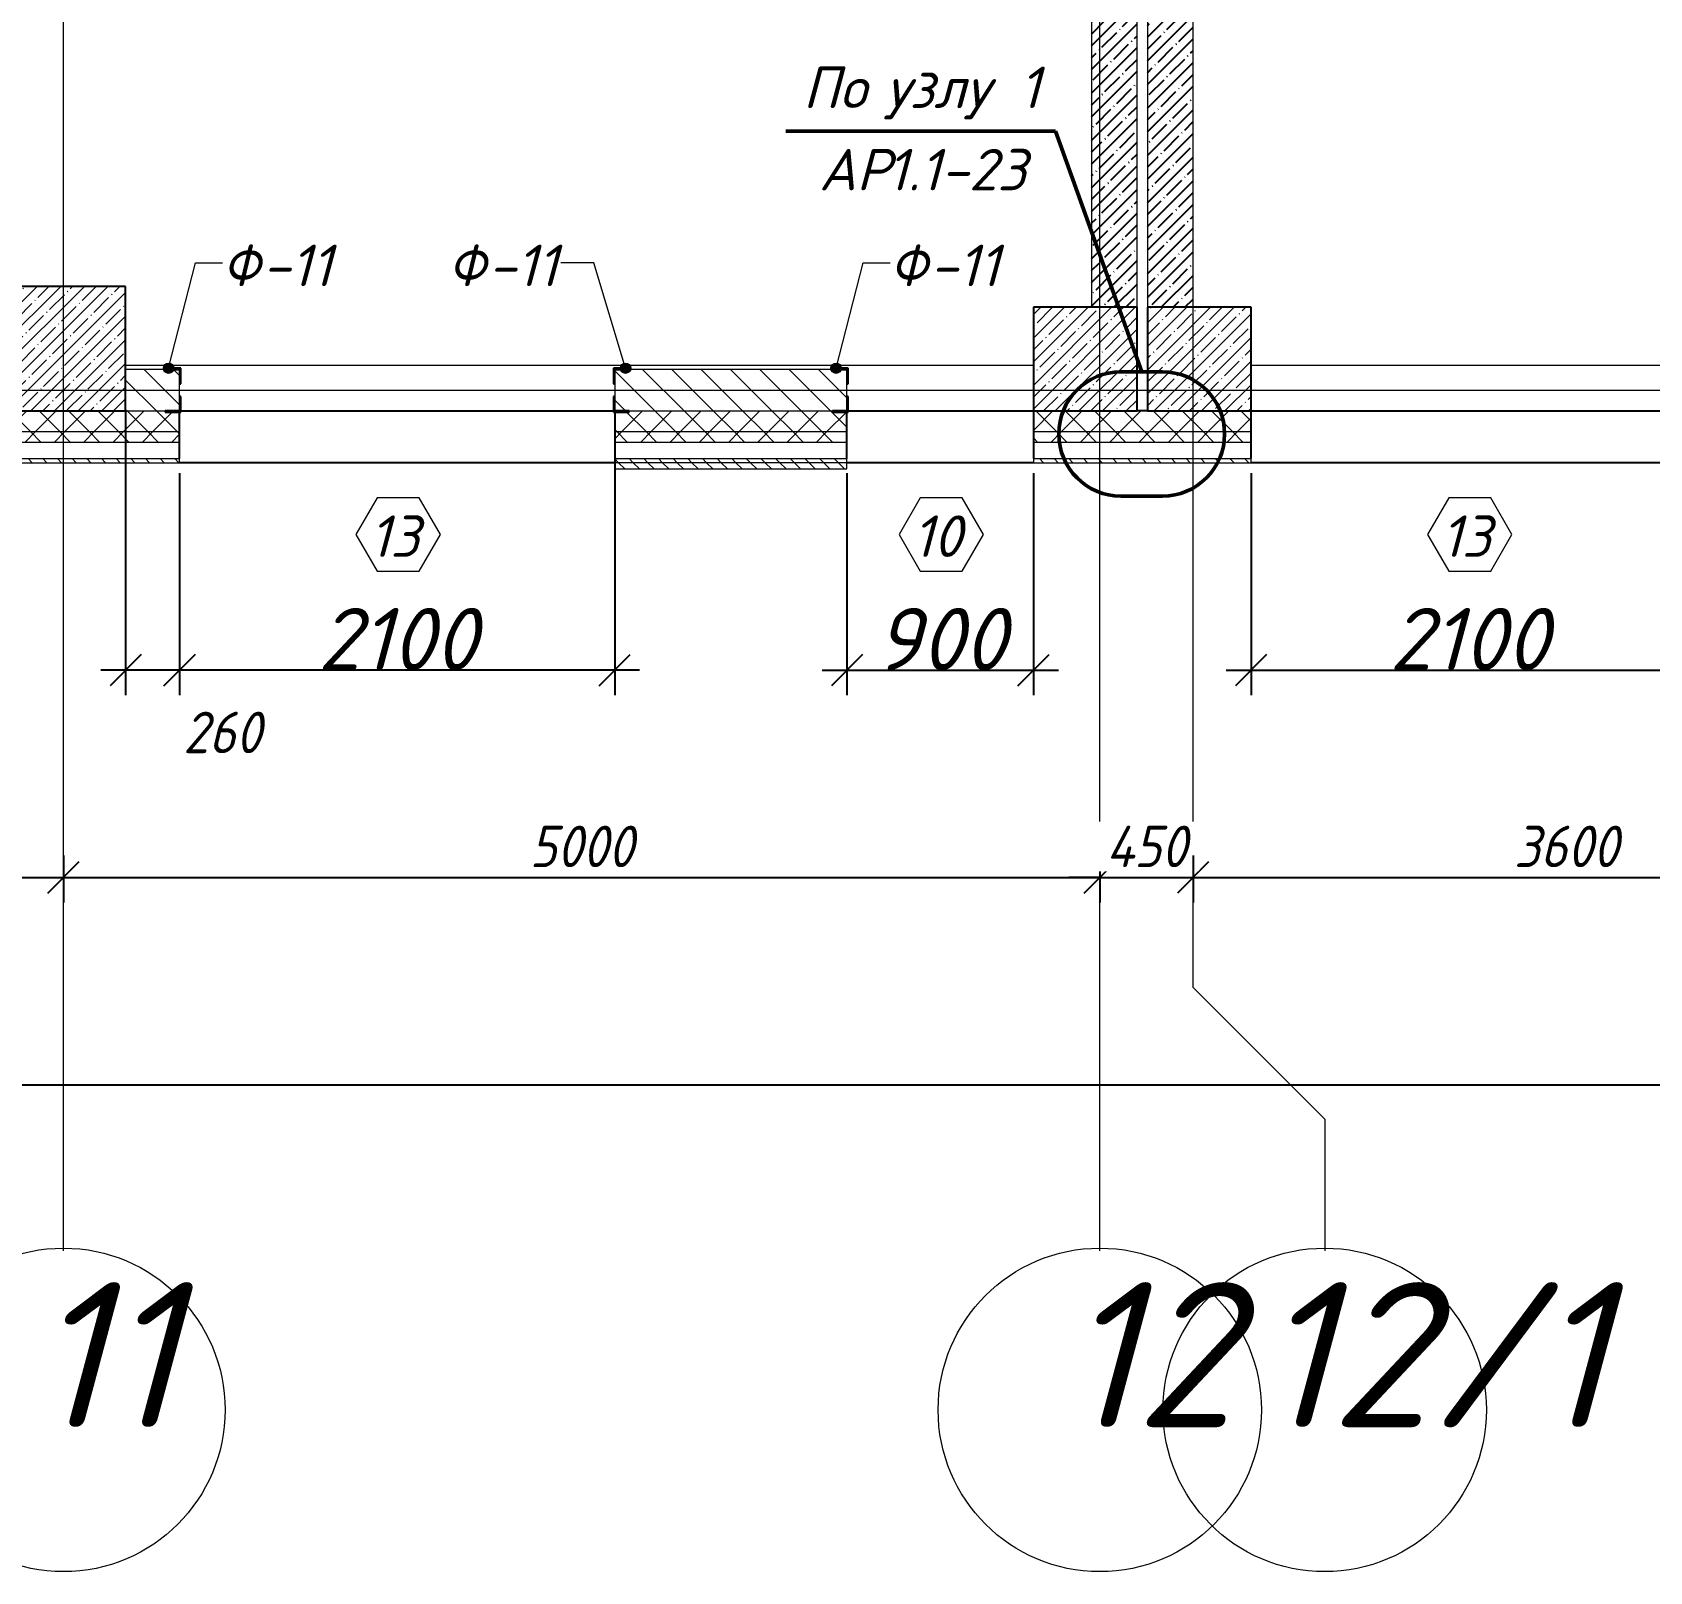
# Model space of a CAD drawing. Header units: millimetres. Extents: x 12986 to 523328, y -9759 to 30092.
# Drawn here: x 428591 to 436394, y -9567 to -2144 of the extents above; entities that cross this region are included whole.
import ezdxf

# ---------------------------------------------------------------- set-up
doc = ezdxf.new("R2010")
doc.units = ezdxf.units.MM
for name, color, linetype, lineweight in [('A-ANNO-DIMS', 7, 'Continuous', 9), ('A-DETL', 7, 'Continuous', 9), ('A-DETL-1', 7, 'Continuous', 50), ('A-GENM-1', 7, 'Continuous', 25), ('A-GENM-IDEN', 7, 'Continuous', 9), ('A-GLAZ-IDEN', 7, 'Continuous', 9), ('A-WALL', 7, 'Continuous', 5), ('A-WALL-1', 7, 'Continuous', 25), ('A-WALL-FNSH-1', 7, 'Continuous', 9), ('A-WALL-PATT-1', 7, 'Continuous', 5), ('G-ANNO-TEXT', 7, 'Continuous', 9), ('I-WALL', 7, 'Continuous', 5), ('S-COLS', 7, 'Continuous', 9), ('S-COLS-1', 7, 'Continuous', 5), ('S-COLS-2', 7, 'Continuous', 25), ('Оси', 7, 'Continuous', 9), ('Оси-1', 7, 'Continuous', 20)]:
    doc.layers.add(name, color=color, linetype=linetype, lineweight=lineweight)
for name, color, linetype, lineweight, true_color in [('A-WALL-2', 7, 'Continuous', 13, 0x000000), ('A-WALL-3', 7, 'Continuous', 5, 0x000000), ('A-WALL-PATT-2', 7, 'Continuous', 5, 0xce0000)]:
    doc.layers.add(name, color=color, linetype=linetype, lineweight=lineweight, true_color=true_color)
doc.styles.add('ISOCPEUR_I', font='isocpeui.ttf', dxfattribs={"height": 250})
doc.styles.add('ISOCPEUR_I_2', font='isocpeui.ttf', dxfattribs={"height": 300})
doc.styles.add('ISOCPEUR_I_3', font='isocpeui.ttf', dxfattribs={"width": 0.9, "height": 200})
doc.dimstyles.new('ISO-2_0_0_9К_СРЕДНИЙ_1', dxfattribs={"dimscale": 304.8, "dimtxt": 199.196235, "dimasz": 0.492126, "dimexe": 0.393701, "dimexo": 0, "dimgap": 0, "dimtad": 1, "dimdec": 0, "dimzin": 0, "dimdsep": 46, "dimtxsty": 'ISOCPEUR_I_3', "dimblk1": 'OBLIQUE', "dimblk2": 'OBLIQUE', "dimsah": 1, "dimcen": 0.09, "dimdle": 0.393701, "dimazin": 0, "dimtfac": 1, "dimtdec": 4, "dimtix": 1, "dimtmove": 2, "dimatfit": 3, "dimfxl": 1, "dimtvp": 1, "dimtolj": 1, "dimtzin": 0, "dimarcsym": 2})
doc.dimstyles.new('ISO-2_0_0_9К_СРЕДНИЙ_2', dxfattribs={"dimscale": 304.8, "dimtxt": 199.196235, "dimasz": 0.492126, "dimexe": 0.393701, "dimexo": 0, "dimgap": 0, "dimtad": 1, "dimdec": 0, "dimzin": 0, "dimdsep": 46, "dimtxsty": 'ISOCPEUR_I_2', "dimblk1": 'OBLIQUE', "dimblk2": 'OBLIQUE', "dimsah": 1, "dimcen": 0.09, "dimdle": 0.393701, "dimazin": 0, "dimtfac": 1, "dimtdec": 4, "dimtix": 1, "dimtmove": 0, "dimatfit": 3, "dimfxl": 1, "dimtvp": 1, "dimtolj": 1, "dimtzin": 0, "dimarcsym": 2})
doc.dimstyles.new('ISO-2_0_0_9К_СРЕДНИЙ_ФОН', dxfattribs={"dimscale": 304.8, "dimtxt": 199.196235, "dimasz": 0.492126, "dimexe": 0.393701, "dimexo": 0, "dimgap": 0.164042, "dimtad": 1, "dimdec": 0, "dimdsep": 46, "dimtxsty": 'ISOCPEUR_I_3', "dimblk1": 'OBLIQUE', "dimblk2": 'OBLIQUE', "dimsah": 1, "dimcen": 0.09, "dimdle": 0.393701, "dimazin": 0, "dimtfac": 1, "dimtdec": 4, "dimtix": 1, "dimtmove": 1, "dimatfit": 3, "dimfxl": 1, "dimtvp": 1, "dimtfill": 1, "dimtolj": 1, "dimtzin": 0, "dimarcsym": 2})
doc.dimstyles.new('ISO-2_0_0_9К_СРЕДНИЙ_ФОН_2', dxfattribs={"dimscale": 304.8, "dimtxt": 199.196235, "dimasz": 0.492126, "dimexe": 0.393701, "dimexo": 0, "dimgap": 0.164042, "dimtad": 1, "dimdec": 0, "dimdsep": 46, "dimtxsty": 'ISOCPEUR_I_3', "dimblk1": 'OBLIQUE', "dimblk2": 'OBLIQUE', "dimsah": 1, "dimcen": 0.09, "dimdle": 0.393701, "dimazin": 0, "dimtfac": 1, "dimtdec": 4, "dimtix": 1, "dimtmove": 2, "dimatfit": 3, "dimfxl": 1, "dimtvp": 1, "dimtfill": 1, "dimtolj": 1, "dimtzin": 0, "dimarcsym": 2})
pattern_1 = [(135, (395430.81, -3869.254), (-35.35534, -35.35534), [])]
pattern_2 = [(45, (395430.81, -3869.25), (-70.71068, 70.71068), []), (135, (395430.81, -3869.25), (-70.71068, -70.71068), [])]
pattern_3 = [(45, (395430.81, -3869.25), (-57.02463, 57.02463), []), (45, (395487.83, -3869.25), (-57.02463, 57.02463), [100.806, -20.161, 3.353, -16.808])]

# ---------------------------------------------------------------- blocks, each defined once
blk = doc.blocks.new('Колонна_Несущая_Прямоугольное сечение - 600х600-V53-АР1_1_Кладочный план 3 этажа')
at = {"layer": 'S-COLS-1'}
h = blk.add_hatch(dxfattribs=at)
h.set_pattern_fill('FP_36', color=256, style=0, pattern_type=2)
h.set_pattern_definition([(45, (-33310, -200), (-57.02463, 57.02463), []), (45, (-33252.975, -200), (-57.02463, 57.02463), [100.806, -20.161, 3.353, -16.808])])
h.paths.add_polyline_path([(-300, -300), (300, -300), (300, 300), (-300, 300)], flags=0)
at = {"layer": 'S-COLS-2'}
for p, q in [((300, 300), (-300, 300)), ((-300, 300), (-300, -300)), ((300, -300), (300, 300)), ((-300, -300), (300, -300))]:
    blk.add_line(p, q, dxfattribs=at)
blk = doc.blocks.new('Колонна_Несущая_Прямоугольное сечение - Вн_ЖБ_500х500-V74-АР1_1_Кладочный план 3 этажа')
at = {"layer": 'S-COLS-1'}
h = blk.add_hatch(dxfattribs=at)
h.set_pattern_fill('FP_59', color=256, style=0, pattern_type=2)
h.set_pattern_definition([(45, (-38790, -150), (-57.02463, 57.02463), []), (45, (-38732.975, -150), (-57.02463, 57.02463), [100.806, -20.161, 3.353, -16.808])])
h.paths.add_polyline_path([(-250, -250), (250, -250), (250, 250), (-250, 250)], flags=0)
at = {"layer": 'S-COLS-2'}
for p, q in [((250, 250), (-250, 250)), ((-250, 250), (-250, -250)), ((250, -250), (250, 250)), ((-250, -250), (250, -250))]:
    blk.add_line(p, q, dxfattribs=at)
blk = doc.blocks.new('Колонна_Несущая_Прямоугольное сечение - Вн_ЖБ_500х500-V99-АР1_1_Кладочный план 3 этажа')
at = {"layer": 'S-COLS-1'}
h = blk.add_hatch(dxfattribs=at)
h.set_pattern_fill('FP_85', color=256, style=0, pattern_type=2)
h.set_pattern_definition([(45, (-38240, -150), (-57.02463, 57.02463), []), (45, (-38182.975, -150), (-57.02463, 57.02463), [100.806, -20.161, 3.353, -16.808])])
h.paths.add_polyline_path([(-250, -250), (250, -250), (250, 250), (-250, 250)], flags=0)
at = {"layer": 'S-COLS-2'}
for p, q in [((250, 250), (-250, 250)), ((-250, 250), (-250, -250)), ((250, -250), (250, 250)), ((-250, -250), (250, -250))]:
    blk.add_line(p, q, dxfattribs=at)
blk = doc.blocks.new('Фахверк_СКБ_Уголок - Ф-11_200х2500 h-28441216-АР1_1_Кладочный план 3 этажа')
at = {"layer": 'A-GENM-1'}
for p, q in [((200, 156), (125, 156)), ((125, 156), (125, 81)), ((125, 81), (131, 81)), ((131, 81), (131, 150)), ((131, 150), (200, 150)), ((200, 150), (200, 156)), ((131, 19), (125, 19)), ((125, 19), (125, -56)), ((131, -50), (131, 19)), ((125, -56), (200, -56)), ((200, -50), (131, -50)), ((200, -56), (200, -50))]:
    blk.add_line(p, q, dxfattribs=at)
blk = doc.blocks.new('Ось сетки - Круг_Ø6_00__ISO-2_5_0_9K_ кружки поменьше-23056867-АР1_1_Кладочный план 3 этажа')
at = {"layer": 'Оси'}
blk.add_circle((0, 0), 2.6, dxfattribs=at)
blk = doc.blocks.new('_Oblique')
at = {"color": 0, "linetype": 'ByBlock', "lineweight": -2}
blk.add_line((-0.5, -0.5), (0.5, 0.5), dxfattribs=at)
blk = doc.blocks.new('*D3397')
at = {"layer": 'A-ANNO-DIMS', "color": 0, "lineweight": -2, "transparency": 16777216}
for p, q in [((425040.8, -6113.4), (425040.8, -6339.4)), ((428740.8, -6113.4), (428740.8, -6339.4)), ((424920.8, -6219.4), (428860.8, -6219.4))]:
    blk.add_line(p, q, dxfattribs=at)
at = {"layer": 'Defpoints', "color": 0, "transparency": 16777216}
for p in [(425040.8, -6113.4), (428740.8, -6113.4), (428740.8, -6219.4)]:
    blk.add_point(p, dxfattribs=at)
at = {"layer": 'A-ANNO-DIMS', "color": 0, "lineweight": -2, "transparency": 16777216, "xscale": 150, "yscale": 150, "zscale": 150, "rotation": 180}
blk.add_blockref('_Oblique', (425040.8, -6219.4), dxfattribs=at)
at = {"layer": 'A-ANNO-DIMS', "color": 0, "lineweight": -2, "transparency": 16777216, "xscale": 150, "yscale": 150, "zscale": 150}
blk.add_blockref('_Oblique', (428740.8, -6219.4), dxfattribs=at)
at = {"layer": 'A-ANNO-DIMS', "color": 0, "transparency": 16777216, "insert": (426890.8, -6068.1), "char_height": 200, "width": 606.782, "attachment_point": 5, "style": 'ISOCPEUR_I_3', "bg_fill": 3, "box_fill_scale": 1.1, "bg_fill_color": 256, "bg_fill_true_color": 13158600, "bg_fill_transparency": 0}
blk.add_mtext('\\A1;3700', dxfattribs=at)
blk = doc.blocks.new('*D3398')
at = {"layer": 'A-ANNO-DIMS', "color": 0, "lineweight": -2, "transparency": 16777216}
for p, q in [((428740.8, -6113.4), (428740.8, -6339.4)), ((433740.8, -6113.4), (433740.8, -6339.4)), ((428620.8, -6219.4), (433860.8, -6219.4))]:
    blk.add_line(p, q, dxfattribs=at)
at = {"layer": 'Defpoints', "color": 0, "transparency": 16777216}
for p in [(428740.8, -6113.4), (433740.8, -6113.4), (433740.8, -6219.4)]:
    blk.add_point(p, dxfattribs=at)
at = {"layer": 'A-ANNO-DIMS', "color": 0, "lineweight": -2, "transparency": 16777216, "xscale": 150, "yscale": 150, "zscale": 150, "rotation": 180}
blk.add_blockref('_Oblique', (428740.8, -6219.4), dxfattribs=at)
at = {"layer": 'A-ANNO-DIMS', "color": 0, "lineweight": -2, "transparency": 16777216, "xscale": 150, "yscale": 150, "zscale": 150}
blk.add_blockref('_Oblique', (433740.8, -6219.4), dxfattribs=at)
at = {"layer": 'A-ANNO-DIMS', "color": 0, "transparency": 16777216, "insert": (431240.8, -6069.4), "char_height": 200, "width": 606.782, "attachment_point": 5, "style": 'ISOCPEUR_I_3', "bg_fill": 3, "box_fill_scale": 1.1, "bg_fill_color": 256, "bg_fill_true_color": 13158600, "bg_fill_transparency": 0}
blk.add_mtext('\\A1;5000', dxfattribs=at)
blk = doc.blocks.new('*D3399')
at = {"layer": 'A-ANNO-DIMS', "color": 0, "lineweight": -2, "transparency": 16777216}
for p, q in [((433740.8, -6113.4), (433740.8, -6339.4)), ((434190.8, -6113.4), (434190.8, -6339.4)), ((433740.8, -6219.4), (433590.8, -6219.4)), ((433740.8, -6219.4), (434190.8, -6219.4)), ((434190.8, -6219.4), (434340.8, -6219.4))]:
    blk.add_line(p, q, dxfattribs=at)
at = {"layer": 'A-ANNO-DIMS', "color": 0, "lineweight": -2, "transparency": 16777216, "xscale": 150, "yscale": 150, "zscale": 150}
blk.add_blockref('_Oblique', (433740.8, -6219.4), dxfattribs=at)
at = {"layer": 'A-ANNO-DIMS', "color": 0, "lineweight": -2, "transparency": 16777216, "xscale": 150, "yscale": 150, "zscale": 150, "rotation": 180}
blk.add_blockref('_Oblique', (434190.8, -6219.4), dxfattribs=at)
at = {"layer": 'A-ANNO-DIMS', "color": 0, "transparency": 16777216, "insert": (433965.8, -6069.4), "char_height": 200, "width": 473.474, "attachment_point": 5, "style": 'ISOCPEUR_I_3', "bg_fill": 3, "box_fill_scale": 1.1, "bg_fill_color": 256, "bg_fill_true_color": 13158600, "bg_fill_transparency": 0}
blk.add_mtext('\\A1;450', dxfattribs=at)
at = {"layer": 'Defpoints', "color": 0, "transparency": 16777216}
for p in [(433740.8, -6113.4), (434190.8, -6113.4), (434190.8, -6219.4)]:
    blk.add_point(p, dxfattribs=at)
blk = doc.blocks.new('*D3400')
at = {"layer": 'A-ANNO-DIMS', "color": 0, "lineweight": -2, "transparency": 16777216}
for p, q in [((434190.8, -6113.4), (434190.8, -6339.4)), ((437790.8, -6113.4), (437790.8, -6339.4)), ((434070.8, -6219.4), (437910.8, -6219.4))]:
    blk.add_line(p, q, dxfattribs=at)
at = {"layer": 'Defpoints', "color": 0, "transparency": 16777216}
for p in [(434190.8, -6113.4), (437790.8, -6113.4), (437790.8, -6219.4)]:
    blk.add_point(p, dxfattribs=at)
at = {"layer": 'A-ANNO-DIMS', "color": 0, "lineweight": -2, "transparency": 16777216, "xscale": 150, "yscale": 150, "zscale": 150, "rotation": 180}
blk.add_blockref('_Oblique', (434190.8, -6219.4), dxfattribs=at)
at = {"layer": 'A-ANNO-DIMS', "color": 0, "lineweight": -2, "transparency": 16777216, "xscale": 150, "yscale": 150, "zscale": 150}
blk.add_blockref('_Oblique', (437790.8, -6219.4), dxfattribs=at)
at = {"layer": 'A-ANNO-DIMS', "color": 0, "transparency": 16777216, "insert": (435990.8, -6069.4), "char_height": 200, "width": 606.782, "attachment_point": 5, "style": 'ISOCPEUR_I_3', "bg_fill": 3, "box_fill_scale": 1.1, "bg_fill_color": 256, "bg_fill_true_color": 13158600, "bg_fill_transparency": 0}
blk.add_mtext('\\A1;3600', dxfattribs=at)
blk = doc.blocks.new('*D3429')
at = {"layer": 'A-ANNO-DIMS', "color": 0, "lineweight": -2, "transparency": 16777216}
for p, q in [((395540.8, -7113), (395540.8, -7339.1)), ((520440.8, -7113), (520440.8, -7339.1)), ((395420.8, -7219.1), (456288.4, -7219.1)), ((520560.8, -7219.1), (457110.2, -7219.1))]:
    blk.add_line(p, q, dxfattribs=at)
at = {"layer": 'Defpoints', "color": 0, "transparency": 16777216}
for p in [(395540.8, -7113), (520440.8, -7113), (520440.8, -7219.1)]:
    blk.add_point(p, dxfattribs=at)
at = {"layer": 'A-ANNO-DIMS', "color": 0, "lineweight": -2, "transparency": 16777216, "xscale": 150, "yscale": 150, "zscale": 150, "rotation": 180}
blk.add_blockref('_Oblique', (395540.8, -7219.1), dxfattribs=at)
at = {"layer": 'A-ANNO-DIMS', "color": 0, "lineweight": -2, "transparency": 16777216, "xscale": 150, "yscale": 150, "zscale": 150}
blk.add_blockref('_Oblique', (520440.8, -7219.1), dxfattribs=at)
at = {"layer": 'A-ANNO-DIMS', "color": 0, "transparency": 16777216, "insert": (456258, -6907.8), "char_height": 200, "width": 882.593, "attachment_point": 1, "line_spacing_factor": 1.149209, "style": 'ISOCPEUR_I_3', "bg_fill": 3, "box_fill_scale": 1.1, "bg_fill_color": 256, "bg_fill_true_color": 13158600, "bg_fill_transparency": 0}
blk.add_mtext('\\A1;124900', dxfattribs=at)
blk = doc.blocks.new('AAR_СКБ_Марка_Окна_Перемычка и проем - Марка проема-25443838-АР1_1_Кладочный план 3 этажа')
at = {"layer": 'A-GLAZ-IDEN'}
for p, q in [((-0.968, -0.984), (-1.986, -2.747)), ((1.067, -0.984), (-0.968, -0.984)), ((2.085, -2.747), (1.067, -0.984)), ((-1.986, -2.747), (-0.968, -4.509)), ((1.067, -4.509), (2.085, -2.747)), ((-0.968, -4.509), (1.067, -4.509))]:
    blk.add_line(p, q, dxfattribs=at)
blk = doc.blocks.new('*D3765')
at = {"layer": 'A-ANNO-DIMS', "color": 0, "lineweight": -2, "transparency": 16777216}
for p, q in [((431400.8, -4211.9), (431400.8, -5339.3)), ((429300.8, -4269.3), (429300.8, -5339.3)), ((431520.8, -5219.3), (429180.8, -5219.3))]:
    blk.add_line(p, q, dxfattribs=at)
at = {"layer": 'Defpoints', "color": 0, "transparency": 16777216}
for p in [(431400.8, -4211.9), (429300.8, -4269.3), (429300.8, -5219.3)]:
    blk.add_point(p, dxfattribs=at)
at = {"layer": 'A-ANNO-DIMS', "color": 0, "lineweight": -2, "transparency": 16777216, "xscale": 150, "yscale": 150, "zscale": 150, "rotation": 180}
blk.add_blockref('_Oblique', (429300.8, -5219.3), dxfattribs=at)
at = {"layer": 'A-ANNO-DIMS', "color": 0, "lineweight": -2, "transparency": 16777216, "xscale": 150, "yscale": 150, "zscale": 150}
blk.add_blockref('_Oblique', (431400.8, -5219.3), dxfattribs=at)
at = {"layer": 'A-ANNO-DIMS', "color": 0, "transparency": 16777216, "insert": (430350.8, -5069.3), "char_height": 300, "width": 560.814, "attachment_point": 5, "style": 'ISOCPEUR_I_2'}
blk.add_mtext('\\A1;2100', dxfattribs=at)
blk = doc.blocks.new('*D3766')
at = {"layer": 'A-ANNO-DIMS', "color": 0, "lineweight": -2, "transparency": 16777216}
for p, q in [((429040.8, -3969.3), (429040.8, -5339.3)), ((429300.8, -4269.3), (429300.8, -5339.3)), ((429420.8, -5219.3), (428920.8, -5219.3))]:
    blk.add_line(p, q, dxfattribs=at)
at = {"layer": 'Defpoints', "color": 0, "transparency": 16777216}
for p in [(429040.8, -3969.3), (429300.8, -4269.3), (429040.8, -5219.3)]:
    blk.add_point(p, dxfattribs=at)
at = {"layer": 'A-ANNO-DIMS', "color": 0, "lineweight": -2, "transparency": 16777216, "xscale": 150, "yscale": 150, "zscale": 150, "rotation": 180}
blk.add_blockref('_Oblique', (429040.8, -5219.3), dxfattribs=at)
at = {"layer": 'A-ANNO-DIMS', "color": 0, "lineweight": -2, "transparency": 16777216, "xscale": 150, "yscale": 150, "zscale": 150}
blk.add_blockref('_Oblique', (429300.8, -5219.3), dxfattribs=at)
at = {"layer": 'A-ANNO-DIMS', "color": 0, "transparency": 16777216, "insert": (429318.3, -5419.7), "char_height": 200, "width": 455.087, "attachment_point": 1, "line_spacing_factor": 1.149209, "style": 'ISOCPEUR_I_3'}
blk.add_mtext('\\A1;260', dxfattribs=at)
blk = doc.blocks.new('*D3774')
at = {"layer": 'A-ANNO-DIMS', "color": 0, "lineweight": -2, "transparency": 16777216}
for p, q in [((432520.8, -4269.3), (432520.8, -5339.3)), ((433420.8, -4269.3), (433420.8, -5339.3)), ((432400.8, -5219.3), (433540.8, -5219.3))]:
    blk.add_line(p, q, dxfattribs=at)
at = {"layer": 'Defpoints', "color": 0, "transparency": 16777216}
for p in [(432520.8, -4269.3), (433420.8, -4269.3), (433420.8, -5219.3)]:
    blk.add_point(p, dxfattribs=at)
at = {"layer": 'A-ANNO-DIMS', "color": 0, "lineweight": -2, "transparency": 16777216, "xscale": 150, "yscale": 150, "zscale": 150, "rotation": 180}
blk.add_blockref('_Oblique', (432520.8, -5219.3), dxfattribs=at)
at = {"layer": 'A-ANNO-DIMS', "color": 0, "lineweight": -2, "transparency": 16777216, "xscale": 150, "yscale": 150, "zscale": 150}
blk.add_blockref('_Oblique', (433420.8, -5219.3), dxfattribs=at)
at = {"layer": 'A-ANNO-DIMS', "color": 0, "transparency": 16777216, "insert": (432970.8, -5069.3), "char_height": 300, "width": 455.087, "attachment_point": 5, "style": 'ISOCPEUR_I_2'}
blk.add_mtext('\\A1;900', dxfattribs=at)
blk = doc.blocks.new('*D3775')
at = {"layer": 'A-ANNO-DIMS', "color": 0, "lineweight": -2, "transparency": 16777216}
for p, q in [((434470.8, -4269.3), (434470.8, -5339.3)), ((436570.8, -4269.3), (436570.8, -5339.3)), ((434350.8, -5219.3), (436690.8, -5219.3))]:
    blk.add_line(p, q, dxfattribs=at)
at = {"layer": 'Defpoints', "color": 0, "transparency": 16777216}
for p in [(434470.8, -4269.3), (436570.8, -4269.3), (436570.8, -5219.3)]:
    blk.add_point(p, dxfattribs=at)
at = {"layer": 'A-ANNO-DIMS', "color": 0, "lineweight": -2, "transparency": 16777216, "xscale": 150, "yscale": 150, "zscale": 150, "rotation": 180}
blk.add_blockref('_Oblique', (434470.8, -5219.3), dxfattribs=at)
at = {"layer": 'A-ANNO-DIMS', "color": 0, "lineweight": -2, "transparency": 16777216, "xscale": 150, "yscale": 150, "zscale": 150}
blk.add_blockref('_Oblique', (436570.8, -5219.3), dxfattribs=at)
at = {"layer": 'A-ANNO-DIMS', "color": 0, "transparency": 16777216, "insert": (435520.8, -5069.3), "char_height": 300, "width": 560.814, "attachment_point": 5, "style": 'ISOCPEUR_I_2'}
blk.add_mtext('\\A1;2100', dxfattribs=at)

msp = doc.modelspace()

# ---------------------------------------------------------------- hatches: boundary and pattern name
h = msp.add_hatch()
h.set_pattern_fill('FP_4', color=256, style=0, pattern_type=2)
h.set_pattern_definition(pattern_3)
h.paths.add_polyline_path([(433700.80853, -3469.25359), (433920.80853, -3469.25359), (433920.80853, 3530.74642), (433700.80853, 3530.74642), (433700.80853, -2937.15678)], flags=0)
h = msp.add_hatch()
h.set_pattern_fill('FP_4', color=256, style=0, pattern_type=2)
h.set_pattern_definition(pattern_3)
h.paths.add_polyline_path([(434190.80845, -3469.25358), (434190.80845, 3530.74642), (433970.80845, 3530.74642), (433970.8085, -3469.25358)], flags=0)
at = {"layer": 'A-GENM-IDEN'}
h = msp.add_hatch(color=256, dxfattribs=at)
edge = h.paths.add_edge_path(flags=0)
edge.add_arc((429248.47511, -3763.25359), 25, 0, 360)
h = msp.add_hatch(color=256, dxfattribs=at)
edge = h.paths.add_edge_path(flags=0)
edge.add_arc((431453.14175, -3763.25359), 25, 0, 360)
h = msp.add_hatch(color=256, dxfattribs=at)
edge = h.paths.add_edge_path(flags=0)
edge.add_arc((432468.47523, -3763.25359), 25, 0, 360)
at = {"layer": 'A-WALL-PATT-1'}
h = msp.add_hatch(dxfattribs=at)
h.set_pattern_fill('FP_1', color=256, style=0, pattern_type=2)
h.set_pattern_definition([(135, (395430.81, -3869.25), (-70.71068, -70.71068), [])])
h.paths.add_polyline_path([(431400.80842, -3969.25359), (432520.80853, -3969.25359), (432520.80853, -3769.25359), (431400.80842, -3769.25359), (431400.80842, -3900.25359)], flags=0)
h.paths.add_polyline_path([(429231.80845, -3969.25359), (429300.80842, -3969.25359), (429300.80842, -3769.25362), (429040.80853, -3769.25359), (429040.80853, -3969.25359)], flags=0)
at = {"layer": 'A-WALL-PATT-2'}
h = msp.add_hatch(dxfattribs=at)
h.set_pattern_fill('FP_2', color=256, style=0, pattern_type=2)
h.set_pattern_definition(pattern_2)
h.paths.add_polyline_path([(448082.11296, -4069.25359), (448090.80858, -4069.25359), (448090.28687, -3975.25359), (448021.80861, -3975.25359), (448021.80861, -3969.25359), (447340.80857, -3969.25359), (447340.80857, -4069.25359), (448021.80861, -4069.25359)], flags=0)
h.paths.add_polyline_path([(443582.11294, -4069.25359), (443590.80857, -4069.25359), (443590.28686, -3975.25359), (443521.8086, -3975.25359), (443521.8086, -3969.25359), (442840.80857, -3969.25359), (442840.80857, -4069.25359), (443521.8086, -4069.25359)], flags=0)
h.paths.add_polyline_path([(433631.18262, -4069.25359), (434470.8085, -4069.25359), (434470.8085, -3969.25359), (433420.80853, -3969.25359), (433420.80853, -4069.25359)], flags=0)
h.paths.add_polyline_path([(425240.552, -4069.25359), (425640.80853, -4069.25359), (425640.28682, -3975.25359), (425571.80856, -3975.25359), (425571.80856, -3969.25359), (424640.552, -3969.25359), (424640.552, -4069.25359)], flags=0)
h.paths.add_polyline_path([(416140.80859, -4069.25359), (416140.28685, -3975.25359), (416071.80859, -3975.25359), (416071.80859, -3969.25359), (414859.80865, -3969.25359), (414859.80865, -3975.25359), (414790.80865, -3975.25359), (414790.80865, -4069.25359), (416031.13055, -4069.25359)], flags=0)
h.paths.add_polyline_path([(428440.80853, -4069.25359), (429300.80842, -4069.25359), (429300.80842, -3975.25359), (429231.80845, -3975.25359), (429231.80845, -3969.25359), (428440.80853, -3969.25359)], flags=0)
h.paths.add_polyline_path([(418160.552, -4069.25359), (418160.80873, -4069.25359), (418160.552, -3975.25359)], flags=0)
h.paths.add_polyline_path([(406471.80856, -4069.25359), (406540.80856, -4069.25359), (406540.80856, -3975.25359), (406471.80856, -3975.25359), (406471.80856, -3969.25359), (405859.55199, -3969.25359), (405859.55199, -3975.25359), (405790.55198, -3975.25359), (405790.55198, -4069.25359), (405859.55199, -4069.25359)], flags=0)
h.paths.add_polyline_path([(411040.80852, -4069.25359), (411040.80852, -3975.25359), (410971.80852, -3975.25359), (410971.80852, -3969.25359), (410359.80852, -3969.25359), (410359.80852, -3975.25359), (410290.80852, -3975.25359), (410290.80852, -4069.25359), (410971.80852, -4069.25359)], flags=0)
h.paths.add_polyline_path([(395220.80853, -4069.25359), (399160.80853, -4069.25359), (399160.80853, -3969.25359), (395220.80853, -3969.25359)], flags=0)
h = msp.add_hatch(dxfattribs=at)
h.set_pattern_fill('FP_2', color=256, style=0, pattern_type=2)
h.set_pattern_definition(pattern_2)
h.paths.add_polyline_path([(446371.8086, -4069.25359), (446440.80857, -4069.25359), (446440.28686, -3975.25359), (446371.8086, -3975.25359), (446371.8086, -3969.25359), (445759.80855, -3969.25359), (445759.80855, -3975.25359), (445690.8086, -3975.25359), (445690.8086, -4069.25359), (445815.83404, -4069.25359)], flags=0)
h.paths.add_polyline_path([(450940.80855, -4069.25359), (450940.28687, -3975.25359), (450871.80861, -3975.25359), (450871.80861, -3969.25359), (450259.80857, -3969.25359), (450259.80857, -3975.25359), (450190.80858, -3975.25359), (450190.80858, -4069.25359), (450259.80857, -4069.25359)], flags=0)
h.paths.add_polyline_path([(436570.8086, -4069.25359), (437190.8086, -4069.25359), (437190.80856, -3975.25359), (437121.80856, -3975.25359), (437121.80856, -3969.25359), (436639.8085, -3969.25359), (436639.8085, -3975.25359), (436570.8086, -3975.25359)], flags=0)
h.paths.add_polyline_path([(431469.80842, -4069.25359), (432520.80863, -4069.25359), (432520.80856, -3975.25359), (432451.80856, -3975.25359), (432451.80856, -3969.25359), (431469.80842, -3969.25359), (431469.80842, -3975.25359), (431400.80851, -3975.25359), (431400.80851, -4069.25359)], flags=0)
h.paths.add_polyline_path([(418091.80856, -4069.25359), (418160.552, -4069.25359), (418160.552, -3975.25359), (418091.80856, -3975.25359), (418091.80856, -3969.25359), (417109.80859, -3969.25359), (417109.80859, -3975.25359), (417040.80859, -3975.25359), (417040.80859, -4069.25359), (417940.80853, -4069.25359)], flags=0)
h.paths.add_polyline_path([(427540.80863, -4069.25359), (427540.80856, -3975.25359), (427471.80856, -3975.25359), (427471.80856, -3969.25359), (426609.80853, -3969.25359), (426609.80853, -3975.25359), (426540.80863, -3975.25359), (426540.80863, -4069.25359), (426861.93182, -4069.25359)], flags=0)
h.paths.add_polyline_path([(412690.80851, -4069.25359), (412690.80851, -3969.25359), (412009.80852, -3969.25359), (412009.80852, -3975.25359), (411940.80838, -3975.25359), (411940.80852, -4069.25359), (412009.80852, -4069.25359)], flags=0)
h.paths.add_polyline_path([(407908.0296, -4069.25359), (408190.80852, -4069.25359), (408190.80852, -3969.25359), (407509.80857, -3969.25359), (407509.80857, -3975.25359), (407440.80857, -3975.25359), (407440.80857, -4069.25359), (407590.80852, -4069.25359)], flags=0)
h = msp.add_hatch(dxfattribs=at)
h.set_pattern_fill('FP_2', color=256, style=0, pattern_type=2)
h.set_pattern_definition(pattern_2)
h.paths.add_polyline_path([(434470.8085, -4119.25359), (434470.8085, -4069.25359), (433420.80853, -4069.25359), (433420.80853, -4119.25359), (433631.18262, -4119.25359)], flags=0)
h.paths.add_polyline_path([(448090.80858, -4119.25359), (448090.80858, -4069.25359), (447340.80857, -4069.25359), (447340.80857, -4119.25359)], flags=0)
h.paths.add_polyline_path([(425640.80853, -4119.25359), (425640.80853, -4069.25359), (424640.552, -4069.25359), (424640.552, -4119.25359), (425508.08166, -4119.25359)], flags=0)
h.paths.add_polyline_path([(443108.13373, -4119.25359), (443590.80857, -4119.25359), (443590.80857, -4069.25359), (442840.80857, -4069.25359), (442840.80857, -4119.25359)], flags=0)
h.paths.add_polyline_path([(428440.80853, -4119.25359), (429300.80842, -4119.25359), (429300.80842, -4069.25359), (428440.80853, -4069.25359)], flags=0)
h.paths.add_polyline_path([(416031.13055, -4119.25359), (416140.80859, -4119.25359), (416140.80859, -4069.25359), (414790.80865, -4069.25359), (414790.80865, -4119.25359)], flags=0)
h.paths.add_polyline_path([(410615.72992, -4119.25359), (411040.80852, -4119.25359), (411040.80852, -4069.25359), (410290.80852, -4069.25359), (410290.80852, -4119.25359)], flags=0)
h.paths.add_polyline_path([(399160.80853, -4119.25359), (399160.80853, -4069.25359), (395170.80853, -4069.25359), (395170.80853, -4119.25359), (397077.22833, -4119.25359)], flags=0)
h.paths.add_polyline_path([(406540.80856, -4119.25359), (406540.80856, -4069.25359), (405790.55198, -4069.25359), (405790.55198, -4119.25359)], flags=0)
h = msp.add_hatch(dxfattribs=at)
h.set_pattern_fill('FP_2', color=256, style=0, pattern_type=2)
h.set_pattern_definition(pattern_2)
h.paths.add_polyline_path([(450940.80855, -4119.25359), (450940.80855, -4069.25359), (450190.80858, -4069.25359), (450190.80858, -4119.25359)], flags=0)
h.paths.add_polyline_path([(432277.33246, -4119.25359), (432520.80863, -4119.25359), (432520.80863, -4069.25359), (431400.80851, -4069.25359), (431400.80851, -4119.25359)], flags=0)
h.paths.add_polyline_path([(437190.8086, -4119.25359), (437190.8086, -4069.25359), (436570.8086, -4069.25359), (436570.8086, -4119.25359)], flags=0)
h.paths.add_polyline_path([(446440.80857, -4119.25359), (446440.80857, -4069.25359), (445690.8086, -4069.25359), (445690.8086, -4119.25359), (445815.83404, -4119.25359)], flags=0)
h.paths.add_polyline_path([(426540.80863, -4119.25359), (427540.80863, -4119.25359), (427540.80863, -4069.25359), (426540.80863, -4069.25359)], flags=0)
h.paths.add_polyline_path([(417040.80859, -4119.25359), (418160.552, -4119.25359), (418160.552, -4069.25359), (417040.80859, -4069.25359)], flags=0)
h.paths.add_polyline_path([(412690.80851, -4119.25359), (412690.80851, -4069.25359), (411940.80838, -4069.25359), (411940.80838, -4119.25359), (411969.58008, -4119.25359)], flags=0)
h.paths.add_polyline_path([(407440.80857, -4119.25359), (408190.80854, -4119.25359), (408190.80854, -4069.25359), (407440.80857, -4069.25359)], flags=0)
h = msp.add_hatch(dxfattribs=at)
h.set_pattern_fill('FP_3', color=256, style=0, pattern_type=2)
h.set_pattern_definition(pattern_1)
h.paths.add_polyline_path([(447340.80857, -4219.25359), (448090.80858, -4219.25359), (448090.80858, -4199.25359), (447340.80857, -4199.25359)], flags=0)
h.paths.add_polyline_path([(443590.80857, -4219.25359), (443590.80857, -4199.25359), (442840.80857, -4199.25359), (442840.80857, -4219.25359), (443108.13373, -4219.25359)], flags=0)
h.paths.add_polyline_path([(424640.552, -4219.25359), (425640.80853, -4219.25359), (425640.80853, -4199.25359), (424640.552, -4199.25359)], flags=0)
h.paths.add_polyline_path([(428440.80853, -4219.25359), (429300.80842, -4219.25359), (429300.80842, -4199.25359), (428440.80853, -4199.25359)], flags=0)
h.paths.add_polyline_path([(433420.80853, -4219.25359), (434470.8085, -4219.25359), (434470.8085, -4199.25359), (433420.80853, -4199.25359)], flags=0)
h.paths.add_polyline_path([(414790.80865, -4219.25359), (416140.80859, -4219.25359), (416140.80859, -4199.25359), (414790.80865, -4199.25359)], flags=0)
h.paths.add_polyline_path([(410615.72992, -4219.25359), (411040.80852, -4219.25359), (411040.80852, -4199.25359), (410290.80852, -4199.25359), (410290.80852, -4219.25359)], flags=0)
h.paths.add_polyline_path([(406540.80856, -4219.25359), (406540.80856, -4199.25359), (405790.55198, -4199.25359), (405790.55198, -4219.25359)], flags=0)
h.paths.add_polyline_path([(397077.22833, -4219.25359), (399160.80853, -4219.25359), (399160.80853, -4199.25359), (395070.80853, -4199.25359), (395070.80853, -4219.25359)], flags=0)
h = msp.add_hatch(dxfattribs=at)
h.set_pattern_fill('FP_3', color=256, style=0, pattern_type=2)
h.set_pattern_definition(pattern_1)
h.paths.add_polyline_path([(450190.80858, -4219.25359), (450940.80855, -4219.25359), (450940.80855, -4199.25359), (450190.80858, -4199.25359)], flags=0)
h.paths.add_polyline_path([(446440.80857, -4219.25359), (446440.80857, -4199.25359), (445690.8086, -4199.25359), (445690.8086, -4219.25359), (445815.83404, -4219.25359)], flags=0)
h.paths.add_polyline_path([(426540.80863, -4219.25359), (427540.80863, -4219.25359), (427540.80863, -4199.25359), (426540.80863, -4199.25359)], flags=0)
h.paths.add_polyline_path([(431400.80851, -4219.25359), (432520.80863, -4219.25359), (432520.80863, -4199.25359), (431400.80851, -4199.25359)], flags=0)
h.paths.add_polyline_path([(436570.8086, -4219.25359), (437190.8086, -4219.25359), (437190.8086, -4199.25359), (436570.8086, -4199.25359)], flags=0)
h.paths.add_polyline_path([(417384.98071, -4219.25359), (418160.552, -4219.25359), (418160.552, -4199.25359), (417040.80859, -4199.25359), (417040.80859, -4219.25359)], flags=0)
h.paths.add_polyline_path([(411940.80838, -4219.25359), (412690.80851, -4219.25359), (412690.80851, -4199.25359), (411940.80838, -4199.25359)], flags=0)
h.paths.add_polyline_path([(407908.0296, -4219.25359), (408190.80854, -4219.25359), (408190.80854, -4199.25359), (407440.80857, -4199.25359), (407440.80857, -4219.25359)], flags=0)
h = msp.add_hatch(dxfattribs=at)
h.set_pattern_fill('FP_3', color=256, style=0, pattern_type=2)
h.set_pattern_definition(pattern_1)
h.paths.add_polyline_path([(431400.80842, -4249.25359), (432520.80853, -4249.25359), (432520.80853, -4219.25359), (431400.80842, -4219.25359)], flags=0)

# ---------------------------------------------------------------- linework, layer by layer
at = {"layer": 'A-DETL'}
for p, q in [((428440.80853, -4119.25359), (429300.80842, -4119.25359)), ((431400.80851, -4119.25359), (432520.80863, -4119.25359)), ((433420.80853, -4119.25359), (434470.8085, -4119.25359))]:
    msp.add_line(p, q, dxfattribs=at)
at = {"layer": 'A-DETL-1'}
for p, q in [((433526.58832, -2620.47402), (432226.58832, -2620.47402)), ((433526.58832, -2620.47402), (433942.99368, -3780.47402)), ((434042.99368, -3780.47402), (433842.99368, -3780.47402)), ((434042.99368, -4380.47402), (433842.99368, -4380.47402))]:
    msp.add_line(p, q, dxfattribs=at)
for centre, start, end in [((433842.99368, -4080.47402), 90, 180), ((434042.99368, -4080.47402), 0, 90), ((433842.99368, -4080.47402), 180, 270), ((434042.99368, -4080.47402), 270, 0)]:
    msp.add_arc(centre, 300, start, end, dxfattribs=at)
at = {"layer": 'A-GENM-IDEN'}
for p, q in [((429248.47511, -3763.25359), (429378.6962, -3255.16599)), ((429378.6962, -3255.16599), (429508.91729, -3255.16599)), ((431299.4871, -3255.16599), (431140.15096, -3255.16599)), ((431453.14175, -3763.25359), (431299.4871, -3255.16599)), ((432468.47523, -3763.25359), (432598.69631, -3255.16599)), ((432598.69631, -3255.16599), (432728.9174, -3255.16599))]:
    msp.add_line(p, q, dxfattribs=at)
for centre in [(429248.47511, -3763.25359), (431453.14175, -3763.25359), (432468.47523, -3763.25359)]:
    msp.add_circle(centre, 25, dxfattribs=at)
at = {"layer": 'A-WALL'}
for p, q in [((428440.80853, -4069.25359), (429300.80842, -4069.25359)), ((431400.80851, -4069.25359), (432520.80863, -4069.25359)), ((433420.80853, -4069.25359), (434470.8085, -4069.25359)), ((428440.80853, -4199.25359), (429300.80842, -4199.25359)), ((431400.80851, -4199.25359), (432520.80863, -4199.25359)), ((433420.80853, -4199.25359), (434470.8085, -4199.25359))]:
    msp.add_line(p, q, dxfattribs=at)
at = {"layer": 'A-WALL-1'}
for p, q in [((429300.80842, -4199.25359), (429300.80842, -3975.25359)), ((429306.80845, -3969.25359), (431394.80842, -3969.25359)), ((431400.80842, -3975.25359), (431400.80842, -4219.25359)), ((431400.80851, -3975.25359), (431400.80851, -4199.25359)), ((432520.80863, -4199.25359), (432520.80863, -3975.25359)), ((432526.80856, -3969.25359), (433420.80853, -3969.25359)), ((433420.80853, -3969.25359), (433420.80853, -4199.25359)), ((433970.8085, -3969.25359), (433920.80853, -3969.25359)), ((434470.8085, -4199.25359), (434470.8085, -3969.25359)), ((434470.8085, -3969.25359), (436564.8085, -3969.25359)), ((431400.80842, -4219.25359), (429300.80842, -4219.25359)), ((433420.80853, -4219.25359), (432520.80863, -4219.25359)), ((436570.8085, -4219.25359), (434470.8085, -4219.25359))]:
    msp.add_line(p, q, dxfattribs=at)
at = {"layer": 'A-WALL-2'}
for p, q in [((429231.80845, -3769.25359), (429040.80853, -3769.25359)), ((432451.80856, -3769.25359), (431469.80842, -3769.25359)), ((429300.80842, -3900.25359), (429300.80842, -3838.25359)), ((431400.80842, -3838.25359), (431400.80842, -3900.25359)), ((432520.80853, -3900.25359), (432520.80853, -3838.25359)), ((429040.80853, -3969.25359), (429231.80845, -3969.25359)), ((431469.80842, -3969.25359), (432451.80856, -3969.25359))]:
    msp.add_line(p, q, dxfattribs=at)
at = {"layer": 'A-WALL-3'}
for p, q in [((433920.80853, -3469.25359), (433920.80853, 3530.74642)), ((433970.80845, 3530.74642), (433970.80845, -3469.25358)), ((434190.80845, -3469.25358), (434190.80845, 3530.74642)), ((433700.80853, 3200.74642), (433700.80853, -3469.25359))]:
    msp.add_line(p, q, dxfattribs=at)
at = {"layer": 'A-WALL-FNSH-1'}
for p, q in [((429300.80842, -4219.25359), (429300.80842, -4199.25359)), ((431400.80851, -4199.25359), (431400.80851, -4219.25359)), ((432520.80863, -4219.25359), (432520.80863, -4199.25359)), ((433420.80853, -4199.25359), (433420.80853, -4219.25359)), ((434470.8085, -4219.25359), (434470.8085, -4199.25359)), ((428440.80853, -4219.25359), (429300.80842, -4219.25359)), ((432520.80863, -4219.25359), (431400.80842, -4219.25359)), ((431400.80842, -4219.25359), (431400.80842, -4249.25359)), ((431400.80842, -4249.25359), (432520.80853, -4249.25359)), ((432520.80853, -4249.25359), (432520.80853, -4219.25359)), ((433420.80853, -4219.25359), (434470.8085, -4219.25359))]:
    msp.add_line(p, q, dxfattribs=at)
at = {"layer": 'I-WALL'}
for p, q in [((429040.80853, -3749.25359), (433420.80853, -3749.25359)), ((434470.8085, -3749.25359), (438340.80853, -3749.25359))]:
    msp.add_line(p, q, dxfattribs=at)
at = {"layer": 'Оси'}
for p, q in [((434190.80852, -6749.25359), (434825.80852, -7384.25359)), ((434825.80852, -7384.25359), (434825.80852, -8019.25359))]:
    msp.add_line(p, q, dxfattribs=at)
at = {"layer": 'Оси-1'}
for p, q in [((428740.80852, -8019.25359), (428740.80852, 24767.68957)), ((433740.80852, -8019.25359), (433740.80852, 24767.68957)), ((434190.80852, -6749.25359), (434190.80852, 24767.68957)), ((389220.80855, -3869.25359), (521382.43658, -3869.25359))]:
    msp.add_line(p, q, dxfattribs=at)

# ---------------------------------------------------------------- block references
at = {"layer": 'A-GENM-1', "rotation": 180}
for p in [(429431.80845, -3819.25359), (432651.80856, -3819.25359)]:
    msp.add_blockref('Фахверк_СКБ_Уголок - Ф-11_200х2500 h-28441216-АР1_1_Кладочный план 3 этажа', p, dxfattribs=at)
at = {"layer": 'A-GENM-1'}
msp.add_blockref('Фахверк_СКБ_Уголок - Ф-11_200х2500 h-28441216-АР1_1_Кладочный план 3 этажа', (431269.80842, -3919.25359), dxfattribs=at)
at = {"layer": 'A-GLAZ-IDEN', "xscale": 99.99999999999993, "yscale": 99.99999999999993, "zscale": 99.99999999999993}
for p in [(430350.80842, -4290.6025), (432970.80853, -4290.6025), (435520.8085, -4290.6025)]:
    msp.add_blockref('AAR_СКБ_Марка_Окна_Перемычка и проем - Марка проема-25443838-АР1_1_Кладочный план 3 этажа', p, dxfattribs=at)
at = {"layer": 'S-COLS'}
for name, p in [('Колонна_Несущая_Прямоугольное сечение - 600х600-V53-АР1_1_Кладочный план 3 этажа', (428740.80853, -3669.25359)), ('Колонна_Несущая_Прямоугольное сечение - Вн_ЖБ_500х500-V99-АР1_1_Кладочный план 3 этажа', (433670.80853, -3719.25359)), ('Колонна_Несущая_Прямоугольное сечение - Вн_ЖБ_500х500-V74-АР1_1_Кладочный план 3 этажа', (434220.8085, -3719.25359))]:
    msp.add_blockref(name, p, dxfattribs=at)
at = {"layer": 'Оси', "xscale": 300, "yscale": 300, "zscale": 99.99999999999993}
for p in [(428740.80852, -8786.50718), (433740.80852, -8786.50718), (434825.80852, -8786.50718)]:
    msp.add_blockref('Ось сетки - Круг_Ø6_00__ISO-2_5_0_9K_ кружки поменьше-23056867-АР1_1_Кладочный план 3 этажа', p, dxfattribs=at)

# ---------------------------------------------------------------- texts
at = {"layer": 'A-GENM-IDEN', "char_height": 200, "attachment_point": 1, "style": 'ISOCPEUR_I_2'}
for s, insert, width in [('\\fISOCPEUR|b0|i1|c204|p34|;\\W.9;Ф', (429508.91729, -3167.55141), 230.886), ('-11', (429699.41729, -3167.55141), 389.620125), ('\\fISOCPEUR|b0|i1|c204|p34|;\\W.9;Ф', (430597.91647, -3167.55141), 230.886), ('-11', (430788.41647, -3167.55141), 389.620125), ('\\fISOCPEUR|b0|i1|c204|p34|;\\W.9;Ф', (432728.9174, -3167.55141), 230.886), ('-11', (432919.4174, -3167.55141), 389.620125)]:
    msp.add_mtext(s, dxfattribs=dict(at, insert=insert, width=width))
at = {"layer": 'A-GLAZ-IDEN', "char_height": 200, "width": 274.177125, "attachment_point": 1, "style": 'ISOCPEUR_I_2'}
for s, insert in [('13', (430216.90989, -4473.24388)), ('10', (432836.91, -4473.24388)), ('13', (435386.90997, -4473.24388))]:
    msp.add_mtext(s, dxfattribs=dict(at, insert=insert))
at = {"layer": 'G-ANNO-TEXT', "char_height": 200, "attachment_point": 1, "style": 'ISOCPEUR_I_2'}
for s, insert, width in [('По', (432308.20242, -2308.93486), 346.329), ('узлу', (432707.06179, -2308.93486), 627.7213125), (' 1', (433224.98367, -2308.93486), 252.5315625), ('АР', (432385.59304, -2705.80986), 396.8353125), ('1.1-23', (432713.01492, -2705.80986), 779.24025)]:
    msp.add_mtext(s, dxfattribs=dict(at, insert=insert, width=width))
at = {"layer": 'Оси', "char_height": 700, "attachment_point": 1, "style": 'ISOCPEUR_I'}
for s, insert, width in [('11', (428583.5802, -8170.47894), 288.6075), ('12', (433559.7302, -8170.47894), 346.329), ('12/1', (434501.6302, -8170.47894), 692.658)]:
    msp.add_mtext(s, dxfattribs=dict(at, insert=insert, width=width))

# ---------------------------------------------------------------- dimensions: what is measured, and where the dimension line sits
at = {"layer": 'A-ANNO-DIMS'}
dim = msp.add_linear_dim(base=(429040.80853, -5219.2579), p1=(429300.80842, -4269.25359), p2=(429040.80853, -3969.25359), dimstyle='ISO-2_0_0_9К_СРЕДНИЙ_1', override={"dimpost": '<>', "dimfxl": 396.988591}, dxfattribs=at)
dim.commit()
dim.dimension.update_dxf_attribs({"geometry": '*D3766', "text_midpoint": (429545.84333, -5552.99792), "dimtype": 160})
for base, p1, p2, override, picture, middle in [((429300.80842, -5219.2579), (431400.80842, -4211.91493), (429300.80842, -4269.25359), {"dimpost": '<>', "dimfxl": 2100.782645}, '*D3765', (430350.80842, -5069.2579)), ((433420.80853, -5219.2579), (432520.80853, -4269.25359), (433420.80853, -4269.25359), {"dimpost": '<>', "dimfxl": 900}, '*D3774', (432970.80853, -5069.2579)), ((436570.8085, -5219.2579), (434470.8085, -4269.25359), (436570.8085, -4269.25359), {"dimpost": '<>', "dimfxl": 2100}, '*D3775', (435520.8085, -5069.2579))]:
    dim = msp.add_linear_dim(base=base, p1=p1, p2=p2, dimstyle='ISO-2_0_0_9К_СРЕДНИЙ_2', override=override, dxfattribs=at)
    dim.commit()
    dim.dimension.update_dxf_attribs({"geometry": picture, "text_midpoint": middle})

# ---------------------------------------------------------------- next in the draw order: dimensions: what is measured, and where the dimension line sits
dim = msp.add_linear_dim(base=(428740.80852, -6219.43197), p1=(425040.80852, -6113.36595), p2=(428740.80852, -6113.36595), dimstyle='ISO-2_0_0_9К_СРЕДНИЙ_ФОН', override={"dimpost": '<>', "dimfxl": 3700}, dxfattribs=at)
dim.commit()
dim.dimension.update_dxf_attribs({"geometry": '*D3397', "text_midpoint": (426890.80852, -6068.14409)})
dim = msp.add_linear_dim(base=(520440.80852, -7219.07555), p1=(395540.80855, -7113.00953), p2=(520440.80852, -7113.00953), dimstyle='ISO-2_0_0_9К_СРЕДНИЙ_ФОН_2', override={"dimpost": '<>', "dimfxl": 124899.999966}, dxfattribs=at)
dim.commit()
dim.dimension.update_dxf_attribs({"geometry": '*D3429', "text_midpoint": (456699.32953, -7041.11773), "dimtype": 160})

# ---------------------------------------------------------------- next in the draw order: dimensions: what is measured, and where the dimension line sits
dim = msp.add_linear_dim(base=(433740.80852, -6219.43197), p1=(428740.80852, -6113.36595), p2=(433740.80852, -6113.36595), dimstyle='ISO-2_0_0_9К_СРЕДНИЙ_ФОН', override={"dimpost": '<>', "dimfxl": 5000}, dxfattribs=at)
dim.commit()
dim.dimension.update_dxf_attribs({"geometry": '*D3398', "text_midpoint": (431240.80852, -6069.43197)})

# ---------------------------------------------------------------- next in the draw order: dimensions: what is measured, and where the dimension line sits
dim = msp.add_linear_dim(base=(434190.80852, -6219.43197), p1=(433740.80852, -6113.36595), p2=(434190.80852, -6113.36595), dimstyle='ISO-2_0_0_9К_СРЕДНИЙ_ФОН', override={"dimpost": '<>', "dimfxl": 450}, dxfattribs=at)
dim.commit()
dim.dimension.update_dxf_attribs({"geometry": '*D3399', "text_midpoint": (433965.80852, -6069.43197)})

# ---------------------------------------------------------------- next in the draw order: dimensions: what is measured, and where the dimension line sits
dim = msp.add_linear_dim(base=(437790.80852, -6219.43197), p1=(434190.80852, -6113.36595), p2=(437790.80852, -6113.36595), dimstyle='ISO-2_0_0_9К_СРЕДНИЙ_ФОН', override={"dimpost": '<>', "dimfxl": 3600}, dxfattribs=at)
dim.commit()
dim.dimension.update_dxf_attribs({"geometry": '*D3400', "text_midpoint": (435990.80852, -6069.43197)})

doc.saveas('drawing.dxf')
